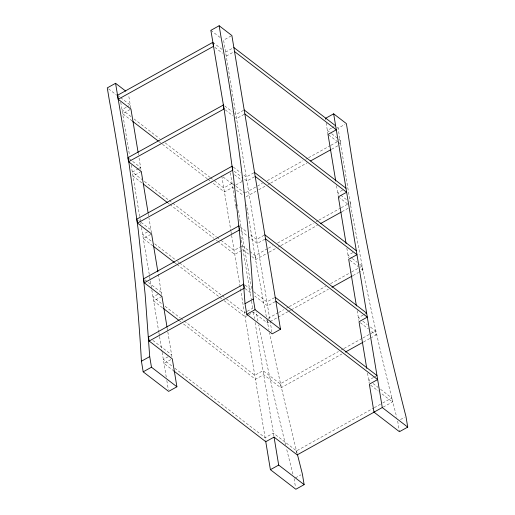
<?xml version="1.0" encoding="UTF-8"?>
<svg xmlns="http://www.w3.org/2000/svg" width="515" height="515" viewBox="0 0 515 515"><rect width="100%" height="100%" fill="white"/><g stroke="black" fill="none" stroke-linecap="round" stroke-linejoin="round"><path stroke-width="0.39" stroke-dasharray="2.58 1.93" d="M231.184 35.921L223.587 40.138L269.899 319.873M126.13 107.358L121.984 109.663L131.525 117.002M126.819 106.978L130.269 105.06L120.729 97.721M225.576 52.124L233.173 47.908M226.233 56.122L233.829 51.906M138.535 168.65L132.323 172.1L141.863 179.439M139.23 168.27L140.608 167.497L128.151 157.918M243.505 110.352L235.909 114.568L234.666 113.609M141.271 171.495L132.986 176.098L142.526 183.437M244.168 114.343L236.572 118.566L235.323 117.6M331.493 128.113L327.353 130.411L331.164 133.346M332.188 127.726L334.254 126.574M147.49 231.859L142.661 234.544L152.202 241.883M253.844 172.789L246.247 177.006L243.183 174.649M235.883 184.975L242.095 181.525M336.816 127.231L338.091 128.209L344.992 124.373M254.507 176.787L246.91 181.003L241.844 177.109M245.468 192.739L256.682 186.514M257.384 186.121L262.29 183.398M267.195 180.675L302.936 160.822M305.736 159.27L307.841 158.099M308.536 157.712L330.263 145.648M330.965 145.256L338.67 140.975M246.131 196.736L255.942 191.284M258.749 189.732L265.051 186.23M267.858 184.673L269.957 183.501M270.658 183.115L307.101 162.875M331.621 149.253L339.334 144.972M241.696 246.17L234.1 250.387L220.742 240.112M342.52 190.164L337.685 192.855L340.177 194.767M157.828 294.297L152.994 296.988L162.534 304.326M264.182 235.233L256.586 239.449L249.653 234.119M241.664 250.548L234.763 254.384L218.218 241.664M161.942 296.376L153.657 300.979L162.56 307.828M264.845 239.224L257.249 243.447L248.378 236.63M249.859 251.532L255.105 255.569L267.723 248.565M268.424 248.172L272.628 245.842M277.534 243.112L313.268 223.265M316.075 221.708L318.173 220.542M318.875 220.15L340.602 208.086M341.297 207.7L349.009 203.419M251.79 256.502L255.768 259.566L268.379 252.562M269.081 252.17L275.39 248.668M278.19 247.11L280.295 245.945M280.997 245.552L317.433 225.313M341.96 211.691L349.672 207.41M246.505 311.678L244.438 312.83L225.351 298.146M247.2 311.292L252.723 308.228M352.859 252.608L348.024 255.292L351.7 258.118M168.167 356.74L163.332 359.425L172.235 366.274M274.521 297.67L266.925 301.893L253.798 291.799M247.857 315.289L245.095 316.822L222.834 299.698M248.552 314.903L253.386 312.219L267.478 323.06L269.577 321.894M170.903 359.586L163.995 363.423L172.898 370.272M275.177 301.668L267.581 305.884L254.919 296.144M268.218 318.289L278.029 312.837M278.731 312.451L283.636 309.721M286.437 308.17L288.535 306.998M289.237 306.612L325.68 286.372M330.585 283.649L350.908 272.358M351.603 271.972L359.315 267.691M360.017 267.298L362.116 266.133L362.779 270.13L359.277 272.075M270.278 321.502L277.289 317.613M277.991 317.221L287.801 311.775M288.497 311.382L290.602 310.217M291.303 309.83L328.441 289.198M352.968 275.577L358.575 272.461M363.197 315.051L358.363 317.736L360.268 319.203M363.886 314.665L365.959 313.513M184.164 320.961L254.77 375.268L263.062 370.665L280.237 383.875L338.4 351.571M341.2 350.013L343.305 348.848M344.007 348.462L362.225 338.342M362.927 337.949L369.931 334.061M370.633 333.669L375.538 330.945L376.201 334.943L371.296 337.666M183.552 323.974L255.434 379.265L263.719 374.663L280.9 387.872L341.863 354.011M363.584 341.947L370.594 338.052M373.536 377.489L368.701 380.173L370.575 381.615M374.225 377.102L376.298 375.956M174.785 368.231L265.109 437.711L273.394 433.109L296.518 450.889L373.6 408.073M374.296 407.687L382.008 403.406M382.709 403.013L391.818 397.953L392.481 401.951L383.366 407.011M295.468 477.869L300.998 474.804M400.438 419.571L404.584 417.266M210.867 30.353L220.407 37.692M212.85 42.339L222.396 49.678M331.802 133.836L338.162 138.728M338.799 139.217L340.074 140.196L351.108 208.021L364.408 277.54A1965.98 772.487 61 0 0 391.522 396.795L396.705 417.247M214.839 47.354L222.435 53.2M328.647 134.891L337.512 141.715M338.143 142.198L340.737 144.194L338.091 128.209M224.701 105.942L232.175 111.691M340.801 195.249L347.033 200.039M350.142 202.434L350.837 206.451M225.332 109.92L232.825 115.682M338.349 196.846L347.715 204.049M233.379 167.111L240.73 172.77M352.312 258.594L357.217 262.36M359.67 264.247L362.116 266.133M234.248 171.263L241.213 176.619M349.955 260.262L358.183 266.596M361.35 269.03L362.779 270.13M234.518 174.778L242.784 181.138M117.549 95.275L120.092 97.232M235.226 185.793L232.046 183.346L223.761 187.949L213.583 180.115M235.864 186.282L244.773 193.131M108.549 88.87L116.821 95.23M223.047 176.935L233.862 185.252M233.977 188.316L232.709 187.338L224.424 191.941L211.066 181.666M236.507 190.26L243.473 195.623M134.067 118.959L159.515 138.529M165.238 142.932L209.766 177.179M210.403 177.669L212.946 179.626M132.188 120.999L122.647 113.661L130.932 109.058L128.66 95.32M158.903 141.548L207.249 178.731M207.886 179.22L210.429 181.177M240.202 226.851L247.136 232.181M362.818 321.16L367.266 324.585M370.446 327.031L375.538 330.945M240.853 230.836L247.747 236.14M360.288 322.705L368.521 329.034M371.688 331.473L376.201 334.943M242.385 245.784L249.234 251.056M243.048 249.781L249.292 254.584M144.406 181.402L168.579 199.994M169.216 200.483L216.287 236.688M216.924 237.177L220.105 239.623M167.967 203.007L169.242 203.985M169.879 204.474L213.77 238.239M216.313 240.196L217.588 241.174M245.05 285.072L253.174 291.316M373.072 383.54L378.068 387.383M380.572 389.308L391.818 397.953M245.082 288.574L251.841 293.782M370.626 385.143L378.222 390.988M382.027 393.911L392.481 401.951M138.69 220.517L140.531 221.926M141.142 222.403L150.947 229.941M154.745 243.84L175.1 259.496M177.643 261.453L178.917 262.431M179.555 262.92L221.534 295.211M222.171 295.7L224.714 297.657M152.858 245.88L143.318 238.542L151.61 233.939L148.983 218.096M175.126 263.004L176.4 263.983M177.031 264.472L219.017 296.762M219.654 297.252L222.197 299.209M144.902 279.78L161.285 292.385M165.083 306.283L180.347 318.025M180.984 318.515L183.527 320.472M179.735 321.038L181.01 322.017M152.878 340.402L171.617 354.822M297.103 453.206L296.222 449.724A1965.98 772.487 61 0 1 269.583 332.819M266.364 316.828L255.807 260.957L246.55 204.77M266.97 319.828L268.952 329.716M397.677 421.103L399.312 430.958M325.364 118.424L325.615 119.924M326.111 122.918L328.01 134.409M336.514 185.741L338.13 195.513M346.846 248.185L348.468 257.957M357.185 310.622L358.801 320.394M367.523 373.066L369.139 382.838M296.518 450.889L297.065 454.217M270.027 320.652L271.959 332.304M280.237 383.875L280.9 387.872M294.091 478.635L295.468 486.978M266.925 319.731L267.478 323.06M255.105 255.569L255.768 259.566M230.314 172.853L235.851 206.296M235.979 207.082L236.237 208.665M240.814 236.308L241.342 239.469M241.471 240.254L251.417 300.329M251.545 301.114L252.942 309.56M253.386 312.219L254.429 318.54M255.086 322.487L273.948 436.437M221.778 175.956L230.829 230.643M230.958 231.435L231.486 234.589M231.615 235.381L265.553 440.377M138.258 153.283L138.516 154.861M139.037 158.021L141.162 170.832M148.198 213.358L148.854 217.304M158.272 274.218L161.723 295.043M167.175 327.971L167.697 331.126M167.826 331.918L172.061 357.487M120.742 102.17L129.574 155.517M131.145 164.993L139.913 217.961M140.041 218.746L140.569 221.907M140.698 222.699L140.956 224.276M141.483 227.437L149.466 275.66M149.595 276.452L151.687 289.089M151.816 289.874L158.755 331.782M158.884 332.574L159.412 335.728M159.541 336.52L162.025 351.526M162.154 352.318L166.306 377.411M166.821 380.514L168.366 389.842M292.919 474.07A1965.98 772.487 61 0 1 286.578 448.855M285.613 444.954A1965.98 772.487 61 0 1 258.755 324.933M257.976 321.045A1965.98 772.487 61 0 1 256.135 311.723M251.7 288.548A1965.98 772.487 61 0 1 238.226 209.302M237.75 206.212A1965.98 772.487 61 0 1 237.518 204.667"/><path stroke-width="0.77" d="M125.744 91.116L115.566 83.288L107.275 87.891L109.264 99.878A1965.98 772.487 61 0 1 141.425 361.215L143.183 371.824L168.624 391.394L176.909 386.791L172.28 358.82L149.163 341.039L148.5 337.042L243.801 284.106L244.355 287.441M176.909 386.791L151.468 367.221L149.711 356.612L145.127 294.239L138.226 229.806L129.027 163.442L117.549 95.275L212.85 42.339L224.328 110.506L233.527 176.877L240.428 241.31L245.011 303.676L246.769 314.292L272.216 333.862L280.501 329.259L231.879 35.535L219.152 25.75L210.867 30.353L213.571 46.382M115.566 83.288L118.212 99.273L213.513 46.337M148.069 212.566L141.271 171.495L128.55 161.71L127.887 157.712L223.452 104.989M128.55 161.71L224.083 108.961M325.364 118.424L333.656 113.821L346.376 123.606L348.359 135.593A1965.98 772.487 61 0 0 405.968 416.5L407.726 427.109L399.434 431.712L373.993 412.142L369.358 384.171L377.649 379.568L275.873 301.281M137.511 223.098L232.819 170.162L232.156 166.171L136.855 219.1L137.511 223.098L151.61 233.939L157.886 271.849M310.603 160.931L330.926 149.64M239.166 227.212L238.947 225.879L143.64 278.815L144.303 282.812L239.604 229.877L239.385 228.544M320.24 223.761L341.258 212.083M149.163 341.039L244.464 288.104M141.425 361.215L149.711 356.612M245.011 303.676L253.303 299.073A1965.98 772.487 61 0 0 221.141 37.737L219.152 25.75M143.183 371.824L151.468 367.221M246.769 314.292L255.06 309.689L280.501 329.259M331.943 287.254L352.266 275.969M345.365 352.067L362.888 342.333M173.536 370.761L265.772 441.703L274.057 437.1L297.174 454.887L374.257 412.071M270.401 469.68L278.686 465.077L304.133 484.647L295.848 489.25L270.401 469.68L265.772 441.703M373.993 412.142L382.278 407.539L407.726 427.109M233.862 47.522L335.638 125.808M234.525 51.519L336.301 129.806L328.01 134.409L335.728 181.003M244.2 109.965L345.977 188.252M244.857 113.963L346.634 192.243L338.349 196.846L346.061 243.447M254.532 172.403L356.309 250.689M255.195 176.4L356.972 254.687L348.687 259.29L356.399 305.884M118.212 99.273L130.932 109.058L138.123 152.492M132.825 121.489L158.266 141.059M264.871 234.846L366.648 313.133M265.534 238.844L367.311 317.124L359.026 321.727L366.738 368.328M143.164 183.926L167.33 202.517M275.21 297.29L376.986 375.57M153.496 246.37L174.488 262.515M144.303 282.812L161.942 296.376L167.04 327.18M163.197 308.318L179.104 320.549M297.49 454.745L302.376 474.032L304.133 484.647M333.656 113.821L382.278 407.539M223.188 104.783L223.851 108.781M253.303 299.073L255.06 309.689M274.057 437.1L278.686 465.077"/></g></svg>
